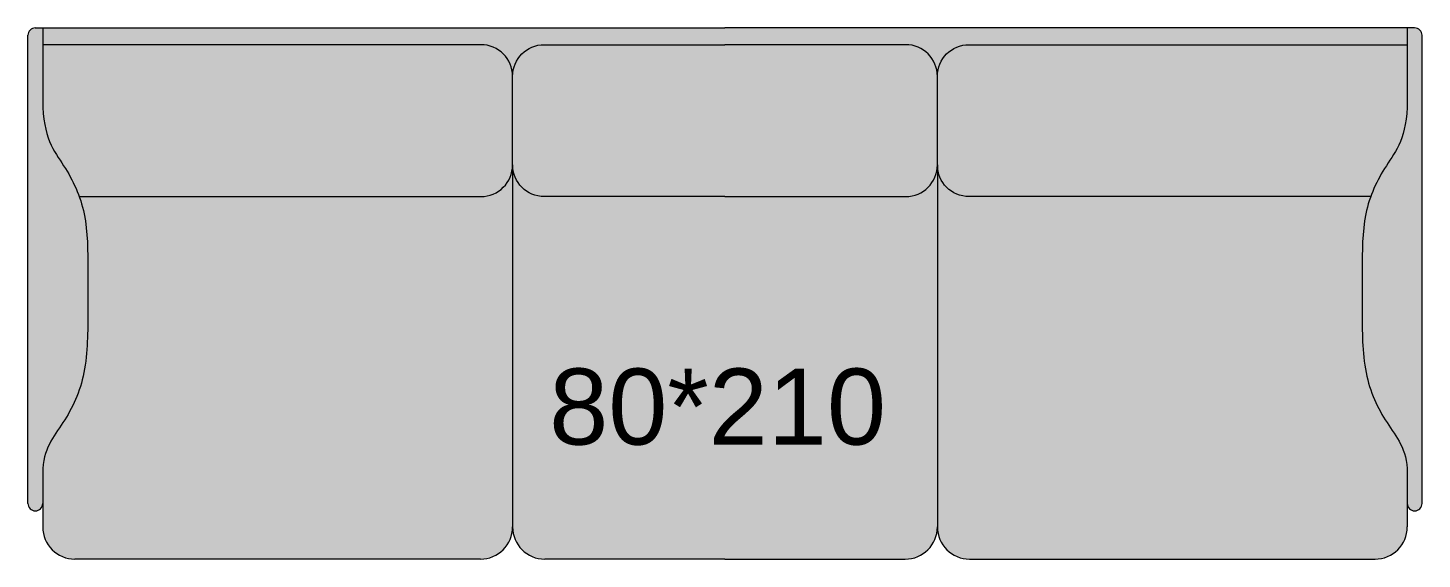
# Model space of a CAD drawing. Header units: metres. Extents: x -159911 to 166640, y -24366 to 155832.
# Drawn here: x -96451 to -74460, y 116538 to 124920 of the extents above; entities that cross this region are included whole.
import ezdxf

# ---------------------------------------------------------------- set-up
doc = ezdxf.new("R2010")
doc.units = ezdxf.units.M
doc.header["$LTSCALE"] = 15
doc.layers.get('0').update_dxf_attribs({"true_color": 0x000000})
doc.layers.add('DV_Furnitures', color=250, linetype='Continuous', lineweight=5, true_color=0x333333)
doc.layers.add('DV_Hatch Living', color=7, linetype='Continuous', lineweight=5, true_color=0xccb266)
doc.layers.add('DV_Text block', color=20, linetype='Continuous', true_color=0xff3f00)
doc.styles.add('Arial Regular', font='')
doc.styles.get('Arial Regular').set_extended_font_data('Arial')

# ---------------------------------------------------------------- blocks, each defined once
blk = doc.blocks.new('_U1001')
at = {"layer": 'DV_Hatch Living'}
for points in [[(-107.61, -70.21), (-107.61, -69.86), (-107.59, -69.53), (-107.57, -69.2), (-107.54, -68.88), (-107.49, -68.57), (-107.44, -68.27), (-107.39, -67.98), (-107.32, -67.7), (-107.25, -67.42), (-107.17, -67.15), (-107.08, -66.89), (-106.99, -66.64), (-106.89, -66.39), (-106.79, -66.14), (-106.68, -65.91), (-106.57, -65.67), (-106.45, -65.44), (-106.33, -65.22), (-106.2, -65), (-106.07, -64.78), (-105.81, -64.35), (-104.14, -61.85), (-103.88, -61.42), (-103.62, -60.98), (-103.36, -60.53), (-103.12, -60.07), (-102.88, -59.61), (-102.66, -59.13), (-102.44, -58.65), (-102.23, -58.15), (-102.04, -57.65), (-101.85, -57.13), (-101.68, -56.6), (-101.52, -56.07), (-101.37, -55.52), (-101.23, -54.95), (-101.11, -54.38), (-101, -53.79), (-100.91, -53.2), (-100.83, -52.59), (-100.76, -51.98), (-100.65, -50.74), (-100.58, -49.51), (-100.51, -47.12), (-100.51, -35.95), (-100.53, -34.88), (-100.57, -33.78), (-100.64, -32.66), (-100.75, -31.54), (-100.81, -30.98), (-100.89, -30.43), (-100.98, -29.89), (-101.08, -29.35), (-101.16, -28.99), (-101.24, -28.64), (-101.33, -28.3), (-101.42, -27.95), (-101.52, -27.62), (-101.63, -27.28), (-101.85, -26.62), (-102.1, -25.97), (-102.36, -25.34), (-102.65, -24.71), (-102.95, -24.1), (-103.27, -23.5), (-103.6, -22.9), (-103.96, -22.32), (-105.46, -19.98), (-105.74, -19.51), (-105.88, -19.27), (-106.02, -19.02), (-106.15, -18.76), (-106.28, -18.49), (-106.4, -18.22), (-106.52, -17.93), (-106.64, -17.64), (-106.75, -17.33), (-106.86, -17.02), (-106.96, -16.69), (-107.06, -16.34), (-107.15, -15.99), (-107.23, -15.62), (-107.31, -15.23), (-107.38, -14.83), (-107.44, -14.41), (-107.49, -13.98), (-107.53, -13.52), (-107.57, -13.05), (-107.59, -12.56), (-107.61, -12.05), (-107.61, -11.52), (-107.61, -2.65), (-107.61, 0), (-108.78, 0), (-108.81, 0), (-108.84, 0), (-108.86, 0), (-108.89, 0), (-108.92, -0.01), (-108.94, -0.01), (-108.97, -0.01), (-109, -0.02), (-109.02, -0.02), (-109.05, -0.03), (-109.08, -0.04), (-109.11, -0.05), (-109.13, -0.05), (-109.16, -0.06), (-109.19, -0.07), (-109.21, -0.08), (-109.24, -0.09), (-109.27, -0.11), (-109.3, -0.12), (-109.32, -0.13), (-109.35, -0.14), (-109.37, -0.16), (-109.4, -0.17), (-109.42, -0.19), (-109.45, -0.21), (-109.47, -0.23), (-109.5, -0.24), (-109.52, -0.26), (-109.55, -0.28), (-109.57, -0.3), (-109.59, -0.32), (-109.61, -0.34), (-109.63, -0.36), (-109.65, -0.39), (-109.67, -0.41), (-109.69, -0.43), (-109.71, -0.46), (-109.73, -0.48), (-109.75, -0.51), (-109.76, -0.53), (-109.78, -0.56), (-109.8, -0.58), (-109.81, -0.61), (-109.82, -0.63), (-109.84, -0.66), (-109.85, -0.69), (-109.86, -0.71), (-109.87, -0.74), (-109.88, -0.77), (-109.89, -0.79), (-109.9, -0.82), (-109.91, -0.85), (-109.92, -0.88), (-109.92, -0.9), (-109.93, -0.93), (-109.94, -0.96), (-109.94, -0.99), (-109.94, -1.01), (-109.95, -1.04), (-109.95, -1.07), (-109.95, -1.09), (-109.95, -1.12), (-109.95, -1.15), (-109.96, -1.17), (-109.96, -75.03), (-109.95, -75.05), (-109.95, -75.08), (-109.95, -75.11), (-109.95, -75.13), (-109.95, -75.16), (-109.94, -75.19), (-109.94, -75.21), (-109.94, -75.24), (-109.93, -75.27), (-109.92, -75.3), (-109.92, -75.32), (-109.91, -75.35), (-109.9, -75.38), (-109.89, -75.41), (-109.88, -75.43), (-109.87, -75.46), (-109.86, -75.49), (-109.85, -75.51), (-109.84, -75.54), (-109.82, -75.57), (-109.81, -75.59), (-109.8, -75.62), (-109.78, -75.64), (-109.76, -75.67), (-109.75, -75.69), (-109.73, -75.72), (-109.71, -75.74), (-109.69, -75.77), (-109.67, -75.79), (-109.65, -75.81), (-109.63, -75.84), (-109.61, -75.86), (-109.59, -75.88), (-109.57, -75.9), (-109.55, -75.92), (-109.52, -75.94), (-109.5, -75.96), (-109.47, -75.97), (-109.45, -75.99), (-109.42, -76.01), (-109.4, -76.03), (-109.37, -76.04), (-109.35, -76.06), (-109.32, -76.07), (-109.3, -76.08), (-109.27, -76.09), (-109.24, -76.11), (-109.21, -76.12), (-109.19, -76.13), (-109.16, -76.14), (-109.13, -76.15), (-109.11, -76.15), (-109.08, -76.16), (-109.05, -76.17), (-109.02, -76.18), (-109, -76.18), (-108.97, -76.19), (-108.94, -76.19), (-108.92, -76.19), (-108.89, -76.2), (-108.86, -76.2), (-108.84, -76.2), (-108.81, -76.2), (-108.78, -76.2), (-108.76, -76.2), (-108.73, -76.2), (-108.7, -76.2), (-108.68, -76.2), (-108.65, -76.19), (-108.62, -76.19), (-108.6, -76.19), (-108.57, -76.18), (-108.54, -76.18), (-108.52, -76.17), (-108.49, -76.16), (-108.46, -76.15), (-108.43, -76.15), (-108.41, -76.14), (-108.38, -76.13), (-108.35, -76.12), (-108.33, -76.11), (-108.3, -76.09), (-108.27, -76.08), (-108.25, -76.07), (-108.22, -76.06), (-108.19, -76.04), (-108.17, -76.03), (-108.14, -76.01), (-108.12, -75.99), (-108.09, -75.97), (-108.07, -75.96), (-108.05, -75.94), (-108.02, -75.92), (-108, -75.9), (-107.98, -75.88), (-107.96, -75.86), (-107.93, -75.84), (-107.91, -75.81), (-107.89, -75.79), (-107.87, -75.77), (-107.86, -75.74), (-107.84, -75.72), (-107.82, -75.69), (-107.8, -75.67), (-107.79, -75.64), (-107.77, -75.62), (-107.76, -75.59), (-107.74, -75.57), (-107.73, -75.54), (-107.72, -75.51), (-107.71, -75.49), (-107.69, -75.46), (-107.68, -75.43), (-107.67, -75.41), (-107.67, -75.38), (-107.66, -75.35), (-107.65, -75.32), (-107.64, -75.3), (-107.64, -75.27), (-107.63, -75.24), (-107.63, -75.21), (-107.62, -75.19), (-107.62, -75.16), (-107.62, -75.13), (-107.61, -75.11), (-107.61, -75.08), (-107.61, -75.05), (-107.61, -75.03)], [(-107.61, 0), (-107.61, -2.65), (-38.5, -2.65), (-38.39, -2.66), (-38.28, -2.66), (-38.16, -2.67), (-38.05, -2.68), (-37.94, -2.69), (-37.82, -2.7), (-37.71, -2.72), (-37.59, -2.74), (-37.47, -2.76), (-37.36, -2.79), (-37.24, -2.82), (-37.12, -2.85), (-37.01, -2.88), (-36.89, -2.92), (-36.78, -2.96), (-36.66, -3.01), (-36.54, -3.05), (-36.43, -3.1), (-36.32, -3.16), (-36.2, -3.21), (-36.09, -3.27), (-35.98, -3.34), (-35.87, -3.4), (-35.76, -3.47), (-35.66, -3.54), (-35.55, -3.62), (-35.45, -3.69), (-35.35, -3.77), (-35.25, -3.86), (-35.15, -3.94), (-35.06, -4.03), (-34.96, -4.12), (-34.87, -4.21), (-34.79, -4.31), (-34.7, -4.4), (-34.62, -4.5), (-34.54, -4.6), (-34.46, -4.71), (-34.39, -4.81), (-34.32, -4.92), (-34.25, -5.03), (-34.18, -5.14), (-34.12, -5.25), (-34.06, -5.36), (-34, -5.47), (-33.95, -5.58), (-33.9, -5.7), (-33.85, -5.81), (-33.81, -5.93), (-33.77, -6.05), (-33.73, -6.16), (-33.69, -6.28), (-33.66, -6.4), (-33.63, -6.51), (-33.61, -6.63), (-33.58, -6.75), (-33.56, -6.86), (-33.55, -6.98), (-33.53, -7.09), (-33.52, -7.21), (-33.51, -7.32), (-33.51, -7.43), (-33.5, -7.54), (-33.5, -7.65), (-33.5, -7.54), (-33.5, -7.43), (-33.49, -7.32), (-33.48, -7.21), (-33.47, -7.09), (-33.45, -6.98), (-33.44, -6.86), (-33.42, -6.75), (-33.39, -6.63), (-33.37, -6.51), (-33.34, -6.4), (-33.31, -6.28), (-33.27, -6.16), (-33.23, -6.05), (-33.19, -5.93), (-33.15, -5.81), (-33.1, -5.7), (-33.05, -5.58), (-33, -5.47), (-32.94, -5.36), (-32.88, -5.25), (-32.82, -5.14), (-32.75, -5.03), (-32.68, -4.92), (-32.61, -4.81), (-32.54, -4.71), (-32.46, -4.6), (-32.38, -4.5), (-32.3, -4.4), (-32.21, -4.31), (-32.13, -4.21), (-32.04, -4.12), (-31.94, -4.03), (-31.85, -3.94), (-31.75, -3.86), (-31.65, -3.77), (-31.55, -3.69), (-31.45, -3.62), (-31.34, -3.54), (-31.24, -3.47), (-31.13, -3.4), (-31.02, -3.34), (-30.91, -3.27), (-30.8, -3.21), (-30.68, -3.16), (-30.57, -3.1), (-30.46, -3.05), (-30.34, -3.01), (-30.22, -2.96), (-30.11, -2.92), (-29.99, -2.88), (-29.88, -2.85), (-29.76, -2.82), (-29.64, -2.79), (-29.53, -2.76), (-29.41, -2.74), (-29.29, -2.72), (-29.18, -2.7), (-29.06, -2.69), (-28.95, -2.68), (-28.84, -2.67), (-28.72, -2.66), (-28.61, -2.66), (-28.5, -2.65), (0, -2.65), (28.5, -2.65), (28.61, -2.66), (28.72, -2.66), (28.84, -2.67), (28.95, -2.68), (29.06, -2.69), (29.18, -2.7), (29.29, -2.72), (29.41, -2.74), (29.53, -2.76), (29.64, -2.79), (29.76, -2.82), (29.88, -2.85), (29.99, -2.88), (30.11, -2.92), (30.22, -2.96), (30.34, -3.01), (30.46, -3.05), (30.57, -3.1), (30.68, -3.16), (30.8, -3.21), (30.91, -3.27), (31.02, -3.34), (31.13, -3.4), (31.24, -3.47), (31.34, -3.54), (31.45, -3.62), (31.55, -3.69), (31.65, -3.77), (31.75, -3.86), (31.85, -3.94), (31.94, -4.03), (32.04, -4.12), (32.13, -4.21), (32.21, -4.31), (32.3, -4.4), (32.38, -4.5), (32.46, -4.6), (32.54, -4.71), (32.61, -4.81), (32.68, -4.92), (32.75, -5.03), (32.82, -5.14), (32.88, -5.25), (32.94, -5.36), (33, -5.47), (33.05, -5.58), (33.1, -5.7), (33.15, -5.81), (33.19, -5.93), (33.23, -6.05), (33.27, -6.16), (33.31, -6.28), (33.34, -6.4), (33.37, -6.51), (33.39, -6.63), (33.42, -6.75), (33.44, -6.86), (33.45, -6.98), (33.47, -7.09), (33.48, -7.21), (33.49, -7.32), (33.49, -7.43), (33.5, -7.54), (33.5, -7.65), (33.5, -7.54), (33.5, -7.43), (33.51, -7.32), (33.52, -7.21), (33.53, -7.09), (33.55, -6.98), (33.56, -6.86), (33.58, -6.75), (33.61, -6.63), (33.63, -6.51), (33.66, -6.4), (33.69, -6.28), (33.73, -6.16), (33.77, -6.05), (33.81, -5.93), (33.85, -5.81), (33.9, -5.7), (33.95, -5.58), (34, -5.47), (34.06, -5.36), (34.12, -5.25), (34.18, -5.14), (34.25, -5.03), (34.32, -4.92), (34.39, -4.81), (34.46, -4.71), (34.54, -4.6), (34.62, -4.5), (34.7, -4.4), (34.79, -4.31), (34.87, -4.21), (34.96, -4.12), (35.06, -4.03), (35.15, -3.94), (35.25, -3.86), (35.35, -3.77), (35.45, -3.69), (35.55, -3.62), (35.66, -3.54), (35.76, -3.47), (35.87, -3.4), (35.98, -3.34), (36.09, -3.27), (36.2, -3.21), (36.32, -3.16), (36.43, -3.1), (36.54, -3.05), (36.66, -3.01), (36.78, -2.96), (36.89, -2.92), (37.01, -2.88), (37.12, -2.85), (37.24, -2.82), (37.36, -2.79), (37.47, -2.76), (37.59, -2.74), (37.71, -2.72), (37.82, -2.7), (37.94, -2.69), (38.05, -2.68), (38.16, -2.67), (38.28, -2.66), (38.39, -2.66), (38.5, -2.65), (107.61, -2.65), (107.61, -1.17), (107.61, 0), (0, 0)], [(109.96, -75.03), (109.96, -1.17), (109.95, -1.15), (109.95, -1.12), (109.95, -1.09), (109.95, -1.07), (109.95, -1.04), (109.94, -1.01), (109.94, -0.99), (109.94, -0.96), (109.93, -0.93), (109.92, -0.9), (109.92, -0.88), (109.91, -0.85), (109.9, -0.82), (109.89, -0.79), (109.88, -0.77), (109.87, -0.74), (109.86, -0.71), (109.85, -0.69), (109.84, -0.66), (109.82, -0.63), (109.81, -0.61), (109.8, -0.58), (109.78, -0.56), (109.76, -0.53), (109.75, -0.51), (109.73, -0.48), (109.71, -0.46), (109.69, -0.43), (109.67, -0.41), (109.65, -0.39), (109.63, -0.36), (109.61, -0.34), (109.59, -0.32), (109.57, -0.3), (109.55, -0.28), (109.52, -0.26), (109.5, -0.24), (109.47, -0.23), (109.45, -0.21), (109.42, -0.19), (109.4, -0.17), (109.37, -0.16), (109.35, -0.14), (109.32, -0.13), (109.3, -0.12), (109.27, -0.11), (109.24, -0.09), (109.21, -0.08), (109.19, -0.07), (109.16, -0.06), (109.13, -0.05), (109.11, -0.05), (109.08, -0.04), (109.05, -0.03), (109.02, -0.02), (109, -0.02), (108.97, -0.01), (108.94, -0.01), (108.92, -0.01), (108.89, 0), (108.86, 0), (108.84, 0), (108.81, 0), (108.78, 0), (107.61, 0), (107.61, -1.17), (107.61, -11.52), (107.61, -12.05), (107.59, -12.56), (107.57, -13.05), (107.53, -13.52), (107.49, -13.98), (107.44, -14.41), (107.38, -14.83), (107.31, -15.23), (107.23, -15.62), (107.15, -15.99), (107.06, -16.34), (106.96, -16.69), (106.86, -17.02), (106.75, -17.33), (106.64, -17.64), (106.52, -17.93), (106.4, -18.22), (106.28, -18.49), (106.15, -18.76), (106.02, -19.02), (105.88, -19.27), (105.74, -19.51), (105.46, -19.98), (103.96, -22.32), (103.6, -22.9), (103.27, -23.5), (102.95, -24.1), (102.65, -24.71), (102.36, -25.34), (102.1, -25.97), (101.85, -26.62), (101.63, -27.28), (101.52, -27.62), (101.42, -27.95), (101.33, -28.3), (101.24, -28.64), (101.16, -28.99), (101.08, -29.35), (100.98, -29.89), (100.89, -30.43), (100.81, -30.98), (100.75, -31.54), (100.64, -32.66), (100.57, -33.78), (100.53, -34.88), (100.5, -44.94), (100.51, -47.12), (100.58, -49.51), (100.65, -50.74), (100.76, -51.98), (100.83, -52.59), (100.91, -53.2), (101, -53.79), (101.11, -54.38), (101.23, -54.95), (101.37, -55.52), (101.52, -56.07), (101.68, -56.6), (101.85, -57.13), (102.04, -57.65), (102.23, -58.15), (102.44, -58.65), (102.66, -59.13), (102.88, -59.61), (103.12, -60.07), (103.36, -60.53), (103.62, -60.98), (103.88, -61.42), (104.14, -61.85), (105.81, -64.35), (106.07, -64.78), (106.2, -65), (106.33, -65.22), (106.45, -65.44), (106.57, -65.67), (106.68, -65.91), (106.79, -66.14), (106.89, -66.39), (106.99, -66.64), (107.08, -66.89), (107.17, -67.15), (107.25, -67.42), (107.32, -67.7), (107.39, -67.98), (107.44, -68.27), (107.49, -68.57), (107.54, -68.88), (107.57, -69.2), (107.59, -69.53), (107.61, -69.86), (107.61, -70.21), (107.61, -75.03), (107.61, -75.05), (107.61, -75.08), (107.61, -75.11), (107.62, -75.13), (107.62, -75.16), (107.62, -75.19), (107.63, -75.21), (107.63, -75.24), (107.64, -75.27), (107.64, -75.3), (107.65, -75.32), (107.66, -75.35), (107.67, -75.38), (107.67, -75.41), (107.68, -75.43), (107.69, -75.46), (107.71, -75.49), (107.72, -75.51), (107.73, -75.54), (107.74, -75.57), (107.76, -75.59), (107.77, -75.62), (107.79, -75.64), (107.8, -75.67), (107.82, -75.69), (107.84, -75.72), (107.86, -75.74), (107.87, -75.77), (107.89, -75.79), (107.91, -75.81), (107.93, -75.84), (107.96, -75.86), (107.98, -75.88), (108, -75.9), (108.02, -75.92), (108.05, -75.94), (108.07, -75.96), (108.09, -75.97), (108.12, -75.99), (108.14, -76.01), (108.17, -76.03), (108.19, -76.04), (108.22, -76.06), (108.25, -76.07), (108.27, -76.08), (108.3, -76.09), (108.33, -76.11), (108.35, -76.12), (108.38, -76.13), (108.41, -76.14), (108.43, -76.15), (108.46, -76.15), (108.49, -76.16), (108.52, -76.17), (108.54, -76.18), (108.57, -76.18), (108.6, -76.19), (108.62, -76.19), (108.65, -76.19), (108.68, -76.2), (108.7, -76.2), (108.73, -76.2), (108.76, -76.2), (108.78, -76.2), (108.81, -76.2), (108.84, -76.2), (108.86, -76.2), (108.89, -76.2), (108.92, -76.19), (108.94, -76.19), (108.97, -76.19), (109, -76.18), (109.02, -76.18), (109.05, -76.17), (109.08, -76.16), (109.11, -76.15), (109.13, -76.15), (109.16, -76.14), (109.19, -76.13), (109.21, -76.12), (109.24, -76.11), (109.27, -76.09), (109.3, -76.08), (109.32, -76.07), (109.35, -76.06), (109.37, -76.04), (109.4, -76.03), (109.42, -76.01), (109.45, -75.99), (109.47, -75.97), (109.5, -75.96), (109.52, -75.94), (109.55, -75.92), (109.57, -75.9), (109.59, -75.88), (109.61, -75.86), (109.63, -75.84), (109.65, -75.81), (109.67, -75.79), (109.69, -75.77), (109.71, -75.74), (109.73, -75.72), (109.75, -75.69), (109.76, -75.67), (109.78, -75.64), (109.8, -75.62), (109.81, -75.59), (109.82, -75.57), (109.84, -75.54), (109.85, -75.51), (109.86, -75.49), (109.87, -75.46), (109.88, -75.43), (109.89, -75.41), (109.9, -75.38), (109.91, -75.35), (109.92, -75.32), (109.92, -75.3), (109.93, -75.27), (109.94, -75.24), (109.94, -75.21), (109.94, -75.19), (109.95, -75.16), (109.95, -75.13), (109.95, -75.11), (109.95, -75.08), (109.95, -75.05)], [(-107.61, -2.65), (-107.61, -11.52), (-107.61, -12.05), (-107.59, -12.56), (-107.57, -13.05), (-107.53, -13.52), (-107.49, -13.98), (-107.44, -14.41), (-107.38, -14.83), (-107.31, -15.23), (-107.23, -15.62), (-107.15, -15.99), (-107.06, -16.34), (-106.96, -16.69), (-106.86, -17.02), (-106.75, -17.33), (-106.64, -17.64), (-106.52, -17.93), (-106.4, -18.22), (-106.28, -18.49), (-106.15, -18.76), (-106.02, -19.02), (-105.88, -19.27), (-105.74, -19.51), (-105.46, -19.98), (-103.96, -22.32), (-103.6, -22.9), (-103.27, -23.5), (-102.95, -24.1), (-102.65, -24.71), (-102.36, -25.34), (-102.1, -25.97), (-101.85, -26.62), (-38.5, -26.62), (-38.39, -26.62), (-38.28, -26.62), (-38.16, -26.61), (-38.05, -26.6), (-37.94, -26.59), (-37.82, -26.57), (-37.71, -26.56), (-37.59, -26.54), (-37.47, -26.51), (-37.36, -26.49), (-37.24, -26.46), (-37.12, -26.43), (-37.01, -26.39), (-36.89, -26.35), (-36.78, -26.31), (-36.66, -26.27), (-36.54, -26.22), (-36.43, -26.17), (-36.32, -26.12), (-36.2, -26.06), (-36.09, -26), (-35.98, -25.94), (-35.87, -25.87), (-35.76, -25.81), (-35.66, -25.73), (-35.55, -25.66), (-35.45, -25.58), (-35.35, -25.5), (-35.25, -25.42), (-35.15, -25.33), (-35.06, -25.25), (-34.96, -25.16), (-34.87, -25.06), (-34.79, -24.97), (-34.7, -24.87), (-34.62, -24.77), (-34.54, -24.67), (-34.46, -24.57), (-34.39, -24.46), (-34.32, -24.36), (-34.25, -24.25), (-34.18, -24.14), (-34.12, -24.03), (-34.06, -23.92), (-34, -23.8), (-33.95, -23.69), (-33.9, -23.58), (-33.85, -23.46), (-33.81, -23.35), (-33.77, -23.23), (-33.73, -23.11), (-33.69, -23), (-33.66, -22.88), (-33.63, -22.76), (-33.61, -22.65), (-33.58, -22.53), (-33.56, -22.41), (-33.55, -22.3), (-33.53, -22.18), (-33.52, -22.07), (-33.51, -21.96), (-33.51, -21.84), (-33.5, -21.73), (-33.5, -21.62), (-33.5, -7.65), (-33.5, -7.54), (-33.51, -7.43), (-33.51, -7.32), (-33.52, -7.21), (-33.53, -7.09), (-33.55, -6.98), (-33.56, -6.86), (-33.58, -6.75), (-33.61, -6.63), (-33.63, -6.51), (-33.66, -6.4), (-33.69, -6.28), (-33.73, -6.16), (-33.77, -6.05), (-33.81, -5.93), (-33.85, -5.81), (-33.9, -5.7), (-33.95, -5.58), (-34, -5.47), (-34.06, -5.36), (-34.12, -5.25), (-34.18, -5.14), (-34.25, -5.03), (-34.32, -4.92), (-34.39, -4.81), (-34.46, -4.71), (-34.54, -4.6), (-34.62, -4.5), (-34.7, -4.4), (-34.79, -4.31), (-34.87, -4.21), (-34.96, -4.12), (-35.06, -4.03), (-35.15, -3.94), (-35.25, -3.86), (-35.35, -3.77), (-35.45, -3.69), (-35.55, -3.62), (-35.66, -3.54), (-35.76, -3.47), (-35.87, -3.4), (-35.98, -3.34), (-36.09, -3.27), (-36.2, -3.21), (-36.32, -3.16), (-36.43, -3.1), (-36.54, -3.05), (-36.66, -3.01), (-36.78, -2.96), (-36.89, -2.92), (-37.01, -2.88), (-37.12, -2.85), (-37.24, -2.82), (-37.36, -2.79), (-37.47, -2.76), (-37.59, -2.74), (-37.71, -2.72), (-37.82, -2.7), (-37.94, -2.69), (-38.05, -2.68), (-38.16, -2.67), (-38.28, -2.66), (-38.39, -2.66), (-38.5, -2.65)], [(0, -26.62), (28.5, -26.62), (28.61, -26.62), (28.72, -26.62), (28.84, -26.61), (28.95, -26.6), (29.06, -26.59), (29.18, -26.57), (29.29, -26.56), (29.41, -26.54), (29.53, -26.51), (29.64, -26.49), (29.76, -26.46), (29.88, -26.43), (29.99, -26.39), (30.11, -26.35), (30.22, -26.31), (30.34, -26.27), (30.46, -26.22), (30.57, -26.17), (30.68, -26.12), (30.8, -26.06), (30.91, -26), (31.02, -25.94), (31.13, -25.87), (31.24, -25.81), (31.34, -25.73), (31.45, -25.66), (31.55, -25.58), (31.65, -25.5), (31.75, -25.42), (31.85, -25.33), (31.94, -25.25), (32.04, -25.16), (32.13, -25.06), (32.21, -24.97), (32.3, -24.87), (32.38, -24.77), (32.46, -24.67), (32.54, -24.57), (32.61, -24.46), (32.68, -24.36), (32.75, -24.25), (32.82, -24.14), (32.88, -24.03), (32.94, -23.92), (33, -23.8), (33.05, -23.69), (33.1, -23.58), (33.15, -23.46), (33.19, -23.35), (33.23, -23.23), (33.27, -23.11), (33.31, -23), (33.34, -22.88), (33.37, -22.76), (33.39, -22.65), (33.42, -22.53), (33.44, -22.41), (33.45, -22.3), (33.47, -22.18), (33.48, -22.07), (33.49, -21.96), (33.49, -21.84), (33.5, -21.73), (33.5, -21.62), (33.5, -7.65), (33.5, -7.54), (33.49, -7.43), (33.49, -7.32), (33.48, -7.21), (33.47, -7.09), (33.45, -6.98), (33.44, -6.86), (33.42, -6.75), (33.39, -6.63), (33.37, -6.51), (33.34, -6.4), (33.31, -6.28), (33.27, -6.16), (33.23, -6.05), (33.19, -5.93), (33.15, -5.81), (33.1, -5.7), (33.05, -5.58), (33, -5.47), (32.94, -5.36), (32.88, -5.25), (32.82, -5.14), (32.75, -5.03), (32.68, -4.92), (32.61, -4.81), (32.54, -4.71), (32.46, -4.6), (32.38, -4.5), (32.3, -4.4), (32.21, -4.31), (32.13, -4.21), (32.04, -4.12), (31.94, -4.03), (31.85, -3.94), (31.75, -3.86), (31.65, -3.77), (31.55, -3.69), (31.45, -3.62), (31.34, -3.54), (31.24, -3.47), (31.13, -3.4), (31.02, -3.34), (30.91, -3.27), (30.8, -3.21), (30.68, -3.16), (30.57, -3.1), (30.46, -3.05), (30.34, -3.01), (30.22, -2.96), (30.11, -2.92), (29.99, -2.88), (29.88, -2.85), (29.76, -2.82), (29.64, -2.79), (29.53, -2.76), (29.41, -2.74), (29.29, -2.72), (29.18, -2.7), (29.06, -2.69), (28.95, -2.68), (28.84, -2.67), (28.72, -2.66), (28.61, -2.66), (28.5, -2.65), (0, -2.65), (-28.5, -2.65), (-28.61, -2.66), (-28.72, -2.66), (-28.84, -2.67), (-28.95, -2.68), (-29.06, -2.69), (-29.18, -2.7), (-29.29, -2.72), (-29.41, -2.74), (-29.53, -2.76), (-29.64, -2.79), (-29.76, -2.82), (-29.88, -2.85), (-29.99, -2.88), (-30.11, -2.92), (-30.22, -2.96), (-30.34, -3.01), (-30.46, -3.05), (-30.57, -3.1), (-30.68, -3.16), (-30.8, -3.21), (-30.91, -3.27), (-31.02, -3.34), (-31.13, -3.4), (-31.24, -3.47), (-31.34, -3.54), (-31.45, -3.62), (-31.55, -3.69), (-31.65, -3.77), (-31.75, -3.86), (-31.85, -3.94), (-31.94, -4.03), (-32.04, -4.12), (-32.13, -4.21), (-32.21, -4.31), (-32.3, -4.4), (-32.38, -4.5), (-32.46, -4.6), (-32.54, -4.71), (-32.61, -4.81), (-32.68, -4.92), (-32.75, -5.03), (-32.82, -5.14), (-32.88, -5.25), (-32.94, -5.36), (-33, -5.47), (-33.05, -5.58), (-33.1, -5.7), (-33.15, -5.81), (-33.19, -5.93), (-33.23, -6.05), (-33.27, -6.16), (-33.31, -6.28), (-33.34, -6.4), (-33.37, -6.51), (-33.39, -6.63), (-33.42, -6.75), (-33.44, -6.86), (-33.45, -6.98), (-33.47, -7.09), (-33.48, -7.21), (-33.49, -7.32), (-33.5, -7.43), (-33.5, -7.54), (-33.5, -7.65), (-33.5, -21.62), (-33.5, -21.73), (-33.5, -21.84), (-33.49, -21.96), (-33.48, -22.07), (-33.47, -22.18), (-33.45, -22.3), (-33.44, -22.41), (-33.42, -22.53), (-33.39, -22.65), (-33.37, -22.76), (-33.34, -22.88), (-33.31, -23), (-33.27, -23.11), (-33.23, -23.23), (-33.19, -23.35), (-33.15, -23.46), (-33.1, -23.58), (-33.05, -23.69), (-33, -23.8), (-32.94, -23.92), (-32.88, -24.03), (-32.82, -24.14), (-32.75, -24.25), (-32.68, -24.36), (-32.61, -24.46), (-32.54, -24.57), (-32.46, -24.67), (-32.38, -24.77), (-32.3, -24.87), (-32.21, -24.97), (-32.13, -25.06), (-32.04, -25.16), (-31.94, -25.25), (-31.85, -25.33), (-31.75, -25.42), (-31.65, -25.5), (-31.55, -25.58), (-31.45, -25.66), (-31.34, -25.73), (-31.24, -25.81), (-31.13, -25.87), (-31.02, -25.94), (-30.91, -26), (-30.8, -26.06), (-30.68, -26.12), (-30.57, -26.17), (-30.46, -26.22), (-30.34, -26.27), (-30.22, -26.31), (-30.11, -26.35), (-29.99, -26.39), (-29.88, -26.43), (-29.76, -26.46), (-29.64, -26.49), (-29.53, -26.51), (-29.41, -26.54), (-29.29, -26.56), (-29.18, -26.57), (-29.06, -26.59), (-28.95, -26.6), (-28.84, -26.61), (-28.72, -26.62), (-28.61, -26.62), (-28.5, -26.62)], [(101.85, -26.62), (102.1, -25.97), (102.36, -25.34), (102.65, -24.71), (102.95, -24.1), (103.27, -23.5), (103.6, -22.9), (103.96, -22.32), (105.46, -19.98), (105.74, -19.51), (105.88, -19.27), (106.02, -19.02), (106.15, -18.76), (106.28, -18.49), (106.4, -18.22), (106.52, -17.93), (106.64, -17.64), (106.75, -17.33), (106.86, -17.02), (106.96, -16.69), (107.06, -16.34), (107.15, -15.99), (107.23, -15.62), (107.31, -15.23), (107.38, -14.83), (107.44, -14.41), (107.49, -13.98), (107.53, -13.52), (107.57, -13.05), (107.59, -12.56), (107.61, -12.05), (107.61, -11.52), (107.61, -2.65), (38.5, -2.65), (38.39, -2.66), (38.28, -2.66), (38.16, -2.67), (38.05, -2.68), (37.94, -2.69), (37.82, -2.7), (37.71, -2.72), (37.59, -2.74), (37.47, -2.76), (37.36, -2.79), (37.24, -2.82), (37.12, -2.85), (37.01, -2.88), (36.89, -2.92), (36.78, -2.96), (36.66, -3.01), (36.54, -3.05), (36.43, -3.1), (36.32, -3.16), (36.2, -3.21), (36.09, -3.27), (35.98, -3.34), (35.87, -3.4), (35.76, -3.47), (35.66, -3.54), (35.55, -3.62), (35.45, -3.69), (35.35, -3.77), (35.25, -3.86), (35.15, -3.94), (35.06, -4.03), (34.96, -4.12), (34.87, -4.21), (34.79, -4.31), (34.7, -4.4), (34.62, -4.5), (34.54, -4.6), (34.46, -4.71), (34.39, -4.81), (34.32, -4.92), (34.25, -5.03), (34.18, -5.14), (34.12, -5.25), (34.06, -5.36), (34, -5.47), (33.95, -5.58), (33.9, -5.7), (33.85, -5.81), (33.81, -5.93), (33.77, -6.05), (33.73, -6.16), (33.69, -6.28), (33.66, -6.4), (33.63, -6.51), (33.61, -6.63), (33.58, -6.75), (33.56, -6.86), (33.55, -6.98), (33.53, -7.09), (33.52, -7.21), (33.51, -7.32), (33.5, -7.43), (33.5, -7.54), (33.5, -7.65), (33.5, -21.62), (33.5, -21.73), (33.5, -21.84), (33.51, -21.96), (33.52, -22.07), (33.53, -22.18), (33.55, -22.3), (33.56, -22.41), (33.58, -22.53), (33.61, -22.65), (33.63, -22.76), (33.66, -22.88), (33.69, -23), (33.73, -23.11), (33.77, -23.23), (33.81, -23.35), (33.85, -23.46), (33.9, -23.58), (33.95, -23.69), (34, -23.8), (34.06, -23.92), (34.12, -24.03), (34.18, -24.14), (34.25, -24.25), (34.32, -24.36), (34.39, -24.46), (34.46, -24.57), (34.54, -24.67), (34.62, -24.77), (34.7, -24.87), (34.79, -24.97), (34.87, -25.06), (34.96, -25.16), (35.06, -25.25), (35.15, -25.33), (35.25, -25.42), (35.35, -25.5), (35.45, -25.58), (35.55, -25.66), (35.66, -25.73), (35.76, -25.81), (35.87, -25.87), (35.98, -25.94), (36.09, -26), (36.2, -26.06), (36.32, -26.12), (36.43, -26.17), (36.54, -26.22), (36.66, -26.27), (36.78, -26.31), (36.89, -26.35), (37.01, -26.39), (37.12, -26.43), (37.24, -26.46), (37.36, -26.49), (37.47, -26.51), (37.59, -26.54), (37.71, -26.56), (37.82, -26.57), (37.94, -26.59), (38.05, -26.6), (38.16, -26.61), (38.28, -26.62), (38.39, -26.62), (38.5, -26.62)], [(-101.85, -26.62), (-101.63, -27.28), (-101.52, -27.62), (-101.42, -27.95), (-101.33, -28.3), (-101.24, -28.64), (-101.16, -28.99), (-101.08, -29.35), (-100.98, -29.89), (-100.89, -30.43), (-100.81, -30.98), (-100.75, -31.54), (-100.64, -32.66), (-100.57, -33.78), (-100.53, -34.88), (-100.5, -44.94), (-100.51, -47.12), (-100.58, -49.51), (-100.65, -50.74), (-100.76, -51.98), (-100.83, -52.59), (-100.91, -53.2), (-101, -53.79), (-101.11, -54.38), (-101.23, -54.95), (-101.37, -55.52), (-101.52, -56.07), (-101.68, -56.6), (-101.85, -57.13), (-102.04, -57.65), (-102.23, -58.15), (-102.44, -58.65), (-102.66, -59.13), (-102.88, -59.61), (-103.12, -60.07), (-103.36, -60.53), (-103.62, -60.98), (-103.88, -61.42), (-104.14, -61.85), (-105.81, -64.35), (-106.07, -64.78), (-106.2, -65), (-106.33, -65.22), (-106.45, -65.44), (-106.57, -65.67), (-106.68, -65.91), (-106.79, -66.14), (-106.89, -66.39), (-106.99, -66.64), (-107.08, -66.89), (-107.17, -67.15), (-107.25, -67.42), (-107.32, -67.7), (-107.39, -67.98), (-107.44, -68.27), (-107.49, -68.57), (-107.54, -68.88), (-107.57, -69.2), (-107.59, -69.53), (-107.61, -69.86), (-107.61, -70.21), (-107.61, -75.03), (-107.61, -78.74), (-107.61, -78.85), (-107.61, -78.97), (-107.6, -79.08), (-107.59, -79.2), (-107.58, -79.31), (-107.57, -79.43), (-107.55, -79.55), (-107.53, -79.66), (-107.5, -79.78), (-107.48, -79.9), (-107.45, -80.02), (-107.42, -80.14), (-107.38, -80.26), (-107.34, -80.37), (-107.3, -80.49), (-107.26, -80.61), (-107.21, -80.73), (-107.16, -80.84), (-107.1, -80.96), (-107.04, -81.07), (-106.98, -81.19), (-106.92, -81.3), (-106.85, -81.41), (-106.78, -81.52), (-106.71, -81.63), (-106.64, -81.73), (-106.56, -81.84), (-106.48, -81.94), (-106.39, -82.04), (-106.31, -82.14), (-106.22, -82.24), (-106.12, -82.33), (-106.03, -82.42), (-105.93, -82.51), (-105.83, -82.6), (-105.73, -82.68), (-105.63, -82.77), (-105.53, -82.84), (-105.42, -82.92), (-105.31, -82.99), (-105.2, -83.06), (-105.09, -83.13), (-104.98, -83.19), (-104.87, -83.25), (-104.75, -83.31), (-104.64, -83.36), (-104.52, -83.42), (-104.4, -83.46), (-104.28, -83.51), (-104.17, -83.55), (-104.05, -83.59), (-103.93, -83.62), (-103.81, -83.66), (-103.69, -83.69), (-103.57, -83.71), (-103.46, -83.74), (-103.34, -83.76), (-103.22, -83.77), (-103.1, -83.79), (-102.99, -83.8), (-102.87, -83.81), (-102.76, -83.81), (-102.64, -83.82), (-102.53, -83.82), (-38.58, -83.82), (-38.47, -83.82), (-38.35, -83.81), (-38.24, -83.81), (-38.12, -83.8), (-38.01, -83.79), (-37.89, -83.77), (-37.77, -83.76), (-37.66, -83.74), (-37.54, -83.71), (-37.42, -83.69), (-37.3, -83.66), (-37.18, -83.62), (-37.06, -83.59), (-36.95, -83.55), (-36.83, -83.51), (-36.71, -83.46), (-36.59, -83.42), (-36.48, -83.36), (-36.36, -83.31), (-36.25, -83.25), (-36.13, -83.19), (-36.02, -83.13), (-35.91, -83.06), (-35.8, -82.99), (-35.69, -82.92), (-35.59, -82.84), (-35.48, -82.77), (-35.38, -82.68), (-35.28, -82.6), (-35.18, -82.51), (-35.08, -82.42), (-34.99, -82.33), (-34.9, -82.24), (-34.81, -82.14), (-34.72, -82.04), (-34.64, -81.94), (-34.55, -81.84), (-34.48, -81.73), (-34.4, -81.63), (-34.33, -81.52), (-34.26, -81.41), (-34.19, -81.3), (-34.13, -81.19), (-34.07, -81.07), (-34.01, -80.96), (-33.96, -80.84), (-33.9, -80.73), (-33.86, -80.61), (-33.81, -80.49), (-33.77, -80.37), (-33.73, -80.26), (-33.7, -80.14), (-33.66, -80.02), (-33.63, -79.9), (-33.61, -79.78), (-33.58, -79.66), (-33.56, -79.55), (-33.55, -79.43), (-33.53, -79.31), (-33.52, -79.2), (-33.51, -79.08), (-33.51, -78.97), (-33.5, -78.85), (-33.5, -78.74), (-33.5, -21.62), (-33.5, -21.73), (-33.51, -21.84), (-33.51, -21.96), (-33.52, -22.07), (-33.53, -22.18), (-33.55, -22.3), (-33.56, -22.41), (-33.58, -22.53), (-33.61, -22.65), (-33.63, -22.76), (-33.66, -22.88), (-33.69, -23), (-33.73, -23.11), (-33.77, -23.23), (-33.81, -23.35), (-33.85, -23.46), (-33.9, -23.58), (-33.95, -23.69), (-34, -23.8), (-34.06, -23.92), (-34.12, -24.03), (-34.18, -24.14), (-34.25, -24.25), (-34.32, -24.36), (-34.39, -24.46), (-34.46, -24.57), (-34.54, -24.67), (-34.62, -24.77), (-34.7, -24.87), (-34.79, -24.97), (-34.87, -25.06), (-34.96, -25.16), (-35.06, -25.25), (-35.15, -25.33), (-35.25, -25.42), (-35.35, -25.5), (-35.45, -25.58), (-35.55, -25.66), (-35.66, -25.73), (-35.76, -25.81), (-35.87, -25.87), (-35.98, -25.94), (-36.09, -26), (-36.2, -26.06), (-36.32, -26.12), (-36.43, -26.17), (-36.54, -26.22), (-36.66, -26.27), (-36.78, -26.31), (-36.89, -26.35), (-37.01, -26.39), (-37.12, -26.43), (-37.24, -26.46), (-37.36, -26.49), (-37.47, -26.51), (-37.59, -26.54), (-37.71, -26.56), (-37.82, -26.57), (-37.94, -26.59), (-38.05, -26.6), (-38.16, -26.61), (-38.28, -26.62), (-38.39, -26.62), (-38.5, -26.62)], [(33.5, -21.62), (33.5, -21.73), (33.49, -21.84), (33.49, -21.96), (33.48, -22.07), (33.47, -22.18), (33.45, -22.3), (33.44, -22.41), (33.42, -22.53), (33.39, -22.65), (33.37, -22.76), (33.34, -22.88), (33.31, -23), (33.27, -23.11), (33.23, -23.23), (33.19, -23.35), (33.15, -23.46), (33.1, -23.58), (33.05, -23.69), (33, -23.8), (32.94, -23.92), (32.88, -24.03), (32.82, -24.14), (32.75, -24.25), (32.68, -24.36), (32.61, -24.46), (32.54, -24.57), (32.46, -24.67), (32.38, -24.77), (32.3, -24.87), (32.21, -24.97), (32.13, -25.06), (32.04, -25.16), (31.94, -25.25), (31.85, -25.33), (31.75, -25.42), (31.65, -25.5), (31.55, -25.58), (31.45, -25.66), (31.34, -25.73), (31.24, -25.81), (31.13, -25.87), (31.02, -25.94), (30.91, -26), (30.8, -26.06), (30.68, -26.12), (30.57, -26.17), (30.46, -26.22), (30.34, -26.27), (30.22, -26.31), (30.11, -26.35), (29.99, -26.39), (29.88, -26.43), (29.76, -26.46), (29.64, -26.49), (29.53, -26.51), (29.41, -26.54), (29.29, -26.56), (29.18, -26.57), (29.06, -26.59), (28.95, -26.6), (28.84, -26.61), (28.72, -26.62), (28.61, -26.62), (28.5, -26.62), (0, -26.62), (-28.5, -26.62), (-28.61, -26.62), (-28.72, -26.62), (-28.84, -26.61), (-28.95, -26.6), (-29.06, -26.59), (-29.18, -26.57), (-29.29, -26.56), (-29.41, -26.54), (-29.53, -26.51), (-29.64, -26.49), (-29.76, -26.46), (-29.88, -26.43), (-29.99, -26.39), (-30.11, -26.35), (-30.22, -26.31), (-30.34, -26.27), (-30.46, -26.22), (-30.57, -26.17), (-30.68, -26.12), (-30.8, -26.06), (-30.91, -26), (-31.02, -25.94), (-31.13, -25.87), (-31.24, -25.81), (-31.34, -25.73), (-31.45, -25.66), (-31.55, -25.58), (-31.65, -25.5), (-31.75, -25.42), (-31.85, -25.33), (-31.94, -25.25), (-32.04, -25.16), (-32.13, -25.06), (-32.21, -24.97), (-32.3, -24.87), (-32.38, -24.77), (-32.46, -24.67), (-32.54, -24.57), (-32.61, -24.46), (-32.68, -24.36), (-32.75, -24.25), (-32.82, -24.14), (-32.88, -24.03), (-32.94, -23.92), (-33, -23.8), (-33.05, -23.69), (-33.1, -23.58), (-33.15, -23.46), (-33.19, -23.35), (-33.23, -23.23), (-33.27, -23.11), (-33.31, -23), (-33.34, -22.88), (-33.37, -22.76), (-33.39, -22.65), (-33.42, -22.53), (-33.44, -22.41), (-33.45, -22.3), (-33.47, -22.18), (-33.48, -22.07), (-33.49, -21.96), (-33.5, -21.84), (-33.5, -21.73), (-33.5, -21.62), (-33.5, -78.74), (-33.5, -78.85), (-33.5, -78.97), (-33.49, -79.08), (-33.48, -79.2), (-33.47, -79.31), (-33.45, -79.43), (-33.44, -79.55), (-33.42, -79.66), (-33.39, -79.78), (-33.37, -79.9), (-33.34, -80.02), (-33.3, -80.14), (-33.27, -80.26), (-33.23, -80.37), (-33.19, -80.49), (-33.14, -80.61), (-33.1, -80.73), (-33.04, -80.84), (-32.99, -80.96), (-32.93, -81.07), (-32.87, -81.19), (-32.81, -81.3), (-32.74, -81.41), (-32.67, -81.52), (-32.6, -81.63), (-32.52, -81.73), (-32.45, -81.84), (-32.36, -81.94), (-32.28, -82.04), (-32.19, -82.14), (-32.1, -82.24), (-32.01, -82.33), (-31.92, -82.42), (-31.82, -82.51), (-31.72, -82.6), (-31.62, -82.68), (-31.52, -82.77), (-31.41, -82.84), (-31.31, -82.92), (-31.2, -82.99), (-31.09, -83.06), (-30.98, -83.13), (-30.87, -83.19), (-30.75, -83.25), (-30.64, -83.31), (-30.52, -83.36), (-30.41, -83.42), (-30.29, -83.46), (-30.17, -83.51), (-30.05, -83.55), (-29.94, -83.59), (-29.82, -83.62), (-29.7, -83.66), (-29.58, -83.69), (-29.46, -83.71), (-29.34, -83.74), (-29.23, -83.76), (-29.11, -83.77), (-28.99, -83.79), (-28.88, -83.8), (-28.76, -83.81), (-28.65, -83.81), (-28.53, -83.82), (-28.42, -83.82), (0, -83.82), (28.42, -83.82), (28.53, -83.82), (28.65, -83.81), (28.76, -83.81), (28.88, -83.8), (28.99, -83.79), (29.11, -83.77), (29.23, -83.76), (29.34, -83.74), (29.46, -83.71), (29.58, -83.69), (29.7, -83.66), (29.82, -83.62), (29.94, -83.59), (30.05, -83.55), (30.17, -83.51), (30.29, -83.46), (30.41, -83.42), (30.52, -83.36), (30.64, -83.31), (30.75, -83.25), (30.87, -83.19), (30.98, -83.13), (31.09, -83.06), (31.2, -82.99), (31.31, -82.92), (31.41, -82.84), (31.52, -82.77), (31.62, -82.68), (31.72, -82.6), (31.82, -82.51), (31.92, -82.42), (32.01, -82.33), (32.1, -82.24), (32.19, -82.14), (32.28, -82.04), (32.36, -81.94), (32.45, -81.84), (32.52, -81.73), (32.6, -81.63), (32.67, -81.52), (32.74, -81.41), (32.81, -81.3), (32.87, -81.19), (32.93, -81.07), (32.99, -80.96), (33.04, -80.84), (33.1, -80.73), (33.14, -80.61), (33.19, -80.49), (33.23, -80.37), (33.27, -80.26), (33.3, -80.14), (33.34, -80.02), (33.37, -79.9), (33.39, -79.78), (33.42, -79.66), (33.44, -79.55), (33.45, -79.43), (33.47, -79.31), (33.48, -79.2), (33.49, -79.08), (33.49, -78.97), (33.5, -78.85), (33.5, -78.74)], [(107.61, -70.21), (107.61, -69.86), (107.59, -69.53), (107.57, -69.2), (107.54, -68.88), (107.49, -68.57), (107.44, -68.27), (107.39, -67.98), (107.32, -67.7), (107.25, -67.42), (107.17, -67.15), (107.08, -66.89), (106.99, -66.64), (106.89, -66.39), (106.79, -66.14), (106.68, -65.91), (106.57, -65.67), (106.45, -65.44), (106.33, -65.22), (106.2, -65), (106.07, -64.78), (105.81, -64.35), (104.14, -61.85), (103.88, -61.42), (103.62, -60.98), (103.36, -60.53), (103.12, -60.07), (102.88, -59.61), (102.66, -59.13), (102.44, -58.65), (102.23, -58.15), (102.04, -57.65), (101.85, -57.13), (101.68, -56.6), (101.52, -56.07), (101.37, -55.52), (101.23, -54.95), (101.11, -54.38), (101, -53.79), (100.91, -53.2), (100.83, -52.59), (100.76, -51.98), (100.65, -50.74), (100.58, -49.51), (100.51, -47.12), (100.51, -35.95), (100.53, -34.88), (100.57, -33.78), (100.64, -32.66), (100.75, -31.54), (100.81, -30.98), (100.89, -30.43), (100.98, -29.89), (101.08, -29.35), (101.16, -28.99), (101.24, -28.64), (101.33, -28.3), (101.42, -27.95), (101.52, -27.62), (101.63, -27.28), (101.85, -26.62), (38.5, -26.62), (38.39, -26.62), (38.28, -26.62), (38.16, -26.61), (38.05, -26.6), (37.94, -26.59), (37.82, -26.57), (37.71, -26.56), (37.59, -26.54), (37.47, -26.51), (37.36, -26.49), (37.24, -26.46), (37.12, -26.43), (37.01, -26.39), (36.89, -26.35), (36.78, -26.31), (36.66, -26.27), (36.54, -26.22), (36.43, -26.17), (36.32, -26.12), (36.2, -26.06), (36.09, -26), (35.98, -25.94), (35.87, -25.87), (35.76, -25.81), (35.66, -25.73), (35.55, -25.66), (35.45, -25.58), (35.35, -25.5), (35.25, -25.42), (35.15, -25.33), (35.06, -25.25), (34.96, -25.16), (34.87, -25.06), (34.79, -24.97), (34.7, -24.87), (34.62, -24.77), (34.54, -24.67), (34.46, -24.57), (34.39, -24.46), (34.32, -24.36), (34.25, -24.25), (34.18, -24.14), (34.12, -24.03), (34.06, -23.92), (34, -23.8), (33.95, -23.69), (33.9, -23.58), (33.85, -23.46), (33.81, -23.35), (33.77, -23.23), (33.73, -23.11), (33.69, -23), (33.66, -22.88), (33.63, -22.76), (33.61, -22.65), (33.58, -22.53), (33.56, -22.41), (33.55, -22.3), (33.53, -22.18), (33.52, -22.07), (33.51, -21.96), (33.5, -21.84), (33.5, -21.73), (33.5, -21.62), (33.5, -78.74), (33.5, -78.85), (33.5, -78.97), (33.51, -79.08), (33.52, -79.2), (33.53, -79.31), (33.55, -79.43), (33.56, -79.55), (33.58, -79.66), (33.61, -79.78), (33.63, -79.9), (33.66, -80.02), (33.7, -80.14), (33.73, -80.26), (33.77, -80.37), (33.81, -80.49), (33.86, -80.61), (33.9, -80.73), (33.96, -80.84), (34.01, -80.96), (34.07, -81.07), (34.13, -81.19), (34.19, -81.3), (34.26, -81.41), (34.33, -81.52), (34.4, -81.63), (34.48, -81.73), (34.55, -81.84), (34.64, -81.94), (34.72, -82.04), (34.81, -82.14), (34.9, -82.24), (34.99, -82.33), (35.08, -82.42), (35.18, -82.51), (35.28, -82.6), (35.38, -82.68), (35.48, -82.77), (35.59, -82.84), (35.69, -82.92), (35.8, -82.99), (35.91, -83.06), (36.02, -83.13), (36.13, -83.19), (36.25, -83.25), (36.36, -83.31), (36.48, -83.36), (36.59, -83.42), (36.71, -83.46), (36.83, -83.51), (36.95, -83.55), (37.06, -83.59), (37.18, -83.62), (37.3, -83.66), (37.42, -83.69), (37.54, -83.71), (37.66, -83.74), (37.77, -83.76), (37.89, -83.77), (38.01, -83.79), (38.12, -83.8), (38.24, -83.81), (38.35, -83.81), (38.47, -83.82), (38.58, -83.82), (102.53, -83.82), (102.64, -83.82), (102.76, -83.81), (102.87, -83.81), (102.99, -83.8), (103.1, -83.79), (103.22, -83.77), (103.34, -83.76), (103.46, -83.74), (103.57, -83.71), (103.69, -83.69), (103.81, -83.66), (103.93, -83.62), (104.05, -83.59), (104.17, -83.55), (104.28, -83.51), (104.4, -83.46), (104.52, -83.42), (104.64, -83.36), (104.75, -83.31), (104.87, -83.25), (104.98, -83.19), (105.09, -83.13), (105.2, -83.06), (105.31, -82.99), (105.42, -82.92), (105.53, -82.84), (105.63, -82.77), (105.73, -82.68), (105.83, -82.6), (105.93, -82.51), (106.03, -82.42), (106.12, -82.33), (106.22, -82.24), (106.31, -82.14), (106.39, -82.04), (106.48, -81.94), (106.56, -81.84), (106.64, -81.73), (106.71, -81.63), (106.78, -81.52), (106.85, -81.41), (106.92, -81.3), (106.98, -81.19), (107.04, -81.07), (107.1, -80.96), (107.16, -80.84), (107.21, -80.73), (107.26, -80.61), (107.3, -80.49), (107.34, -80.37), (107.38, -80.26), (107.42, -80.14), (107.45, -80.02), (107.48, -79.9), (107.5, -79.78), (107.53, -79.66), (107.55, -79.55), (107.57, -79.43), (107.58, -79.31), (107.59, -79.2), (107.6, -79.08), (107.61, -78.97), (107.61, -78.85), (107.61, -78.74), (107.61, -75.03)]]:
    blk.add_hatch(color=256, dxfattribs=at).paths.add_polyline_path(points, flags=0)
at = {"color": 18, "linetype": 'ByBlock', "lineweight": -2, "true_color": 0x000000}
for p, q in [((-28.5, -2.65), (0, -2.65)), ((28.5, -2.65), (0, -2.65)), ((38.5, -2.65), (107.61, -2.65)), ((-33.5, -21.62), (-33.5, -7.65)), ((33.5, -21.62), (33.5, -7.65)), ((33.5, -21.62), (33.5, -7.65)), ((-33.5, -21.62), (-33.5, -78.74)), ((33.5, -21.62), (33.5, -78.74)), ((0, -26.62), (-28.5, -26.62)), ((0, -26.62), (28.5, -26.62)), ((101.85, -26.62), (38.5, -26.62)), ((38.58, -83.82), (102.53, -83.82))]:
    blk.add_line(p, q, dxfattribs=at)
for points in [[(-108.78, 0), (-107.61, 0), (-107.61, -1.17)], [(-107.61, 0), (0, 0)], [(107.61, 0), (0, 0)], [(108.78, 0), (107.61, 0), (107.61, -1.17)]]:
    blk.add_lwpolyline(points, dxfattribs=at)
for centre, radius, start, end in [((-108.78, -1.17), 1.17, 90, 180), ((108.78, -1.17), 1.17, 360, 90), ((28.5, -7.65), 5, 0, 90), ((28.5, -21.62), 5, 270, 0), ((-108.78, -75.03), 1.17, 180, 270), ((-108.78, -75.03), 1.17, 270, 0), ((108.78, -75.03), 1.17, 180, 270), ((108.78, -75.03), 1.17, 270, 360), ((-102.53, -78.74), 5.08, 180, 270), ((-38.58, -78.74), 5.08, 270, 0), ((-28.42, -78.74), 5.08, 180, 270), ((28.42, -78.74), 5.08, 270, 0), ((38.58, -78.74), 5.08, 180, 270), ((102.53, -78.74), 5.08, 270, 0)]:
    blk.add_arc(centre, radius, start, end, dxfattribs=at)
at = {"color": 18, "linetype": 'ByBlock', "lineweight": -2, "true_color": 0x000000, "extrusion": (0, 0, -1)}
for centre, start, end in [((28.5, -7.65), 0, 90), ((-38.5, -7.65), 0, 90), ((28.5, -21.62), 270, 0), ((-38.5, -21.62), 270, 0)]:
    blk.add_arc(centre, 5, start, end, dxfattribs=at)
at = {"color": 18, "linetype": 'ByBlock', "lineweight": -2, "true_color": 0x000000}
for points, degree in [([(-109.96, -75.03), (-109.96, -50.41), (-109.96, -25.79), (-109.96, -1.17)], 3), ([(-107.61, -1.17), (-107.61, -4.62), (-107.61, -8.07), (-107.61, -11.52)], 3), ([(107.61, -1.17), (107.61, -4.62), (107.61, -8.07), (107.61, -11.52)], 3), ([(109.96, -75.03), (109.96, -50.41), (109.96, -25.79), (109.96, -1.17)], 3), ([(-107.61, -11.52), (-107.61, -17.3), (-104, -21.58), (-100.5, -28.96), (-100.5, -38.68), (-100.5, -44), (-100.5, -54.92), (-104.17, -62.58), (-107.61, -66.45), (-107.61, -70.21)], 3), ([(107.61, -11.52), (107.61, -17.3), (104, -21.58), (100.5, -28.96), (100.5, -38.68), (100.5, -44), (100.5, -54.92), (104.17, -62.58), (107.61, -66.45), (107.61, -70.21)], 3), ([(-107.61, -70.21), (-107.61, -71.82), (-107.61, -73.42), (-107.61, -75.03)], 3), ([(107.61, -70.21), (107.61, -71.82), (107.61, -73.42), (107.61, -75.03)], 3), ([(-107.61, -75.03), (-107.61, -76.88), (-107.61, -78.74)], 2), ([(107.61, -75.03), (107.61, -76.88), (107.61, -78.74)], 2), ([(-38.58, -83.82), (-87.41, -83.82), (-102.53, -83.82)], 2), ([(0, -83.82), (-23.13, -83.82), (-28.42, -83.82)], 2), ([(0, -83.82), (23.13, -83.82), (28.42, -83.82)], 2)]:
    blk.add_open_spline(points, degree=degree, dxfattribs=at)
at = {"layer": 'DV_Hatch Living', "color": 18, "true_color": 0x000000}
for p, q in [((-38.5, -2.65), (-107.61, -2.65)), ((-33.5, -21.62), (-33.5, -7.65)), ((-101.85, -26.62), (-38.5, -26.62))]:
    blk.add_line(p, q, dxfattribs=at)
for centre, start, end in [((-38.5, -7.65), 0, 90), ((-38.5, -21.62), 270, 0)]:
    blk.add_arc(centre, 5, start, end, dxfattribs=at)
at = {"layer": 'DV_Text block', "lineweight": 5, "insert": (-27.73, -53.75), "char_height": 12, "width": 128.2174, "attachment_point": 1, "style": 'Arial Regular'}
blk.add_mtext('80*210', dxfattribs=at)

msp = doc.modelspace()

# ---------------------------------------------------------------- block references
at = {"layer": 'DV_Furnitures', "xscale": 100, "yscale": 100, "zscale": 100}
msp.add_blockref('_U1001', (-85456, 124920), dxfattribs=at)

doc.saveas('drawing.dxf')
